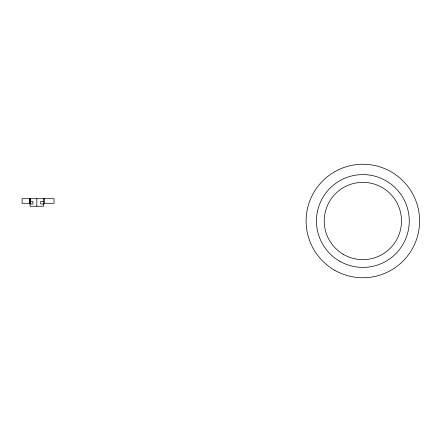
<?xml version="1.0" encoding="UTF-8"?>
<svg xmlns="http://www.w3.org/2000/svg" width="442" height="442" viewBox="0 0 442 442"><rect width="100%" height="100%" fill="white"/><g stroke="black" fill="none" stroke-linecap="round" stroke-linejoin="round"><path stroke-width="0.66" d="M30.039 201.298L32.951 201.298L32.951 204.016L30.039 204.016M43.625 201.298L40.714 201.298L40.714 204.016L43.625 204.016M43.531 203.287L54.073 203.287L54.073 198.696L22.1 198.696L22.1 203.287L30.266 203.287L30.216 198.696M44.498 198.696L44.498 203.287M43.625 198.696L43.625 206.259L30.039 206.259L30.039 198.696M43.531 198.696L43.531 198.983M36.835 198.696L36.835 206.259M29.481 198.696L29.481 203.287M339.655 261.189A46.404 46.404 0 0 0 409.259 221A46.404 46.404 0 0 0 339.655 180.811A46.404 46.404 0 0 0 339.655 261.189M343.533 254.465A38.642 38.642 0 0 0 401.496 221A38.642 38.642 0 0 0 343.533 187.535A38.642 38.642 0 0 0 343.533 254.465M334.483 270.145A56.747 56.747 0 0 0 419.602 221A56.747 56.747 0 0 0 334.483 171.855A56.747 56.747 0 0 0 334.483 270.145"/></g></svg>
